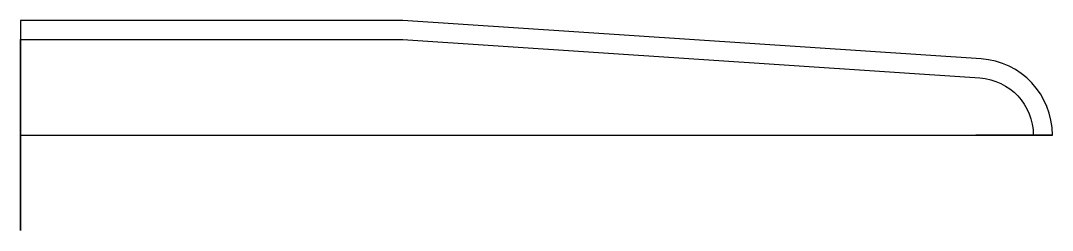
# Model space of a CAD drawing. Header units: millimetres. Extents: x 66.2 to 93.2, y 62.5 to 68.
import ezdxf

# ---------------------------------------------------------------- set-up
doc = ezdxf.new("R2010")
doc.units = ezdxf.units.MM

msp = doc.modelspace()

# ---------------------------------------------------------------- linework, layer by layer
for p, q in [((66.18, 64.975), (93.18, 64.975)), ((93.18, 64.975), (91.18, 64.975))]:
    msp.add_line(p, q)
msp.add_lwpolyline([(93.18, 64.975, 0.394932), (91.312, 66.97), (76.18, 67.975), (66.18, 67.975), (66.18, 67.475), (76.18, 67.475), (91.279, 66.471, -0.394911), (92.68, 64.975)], format="xyb")
at = {"extrusion": (-1, 0, 0)}
msp.add_circle((-64.975, 0, -66.18), 2.5, dxfattribs=at)

doc.saveas('drawing.dxf')
